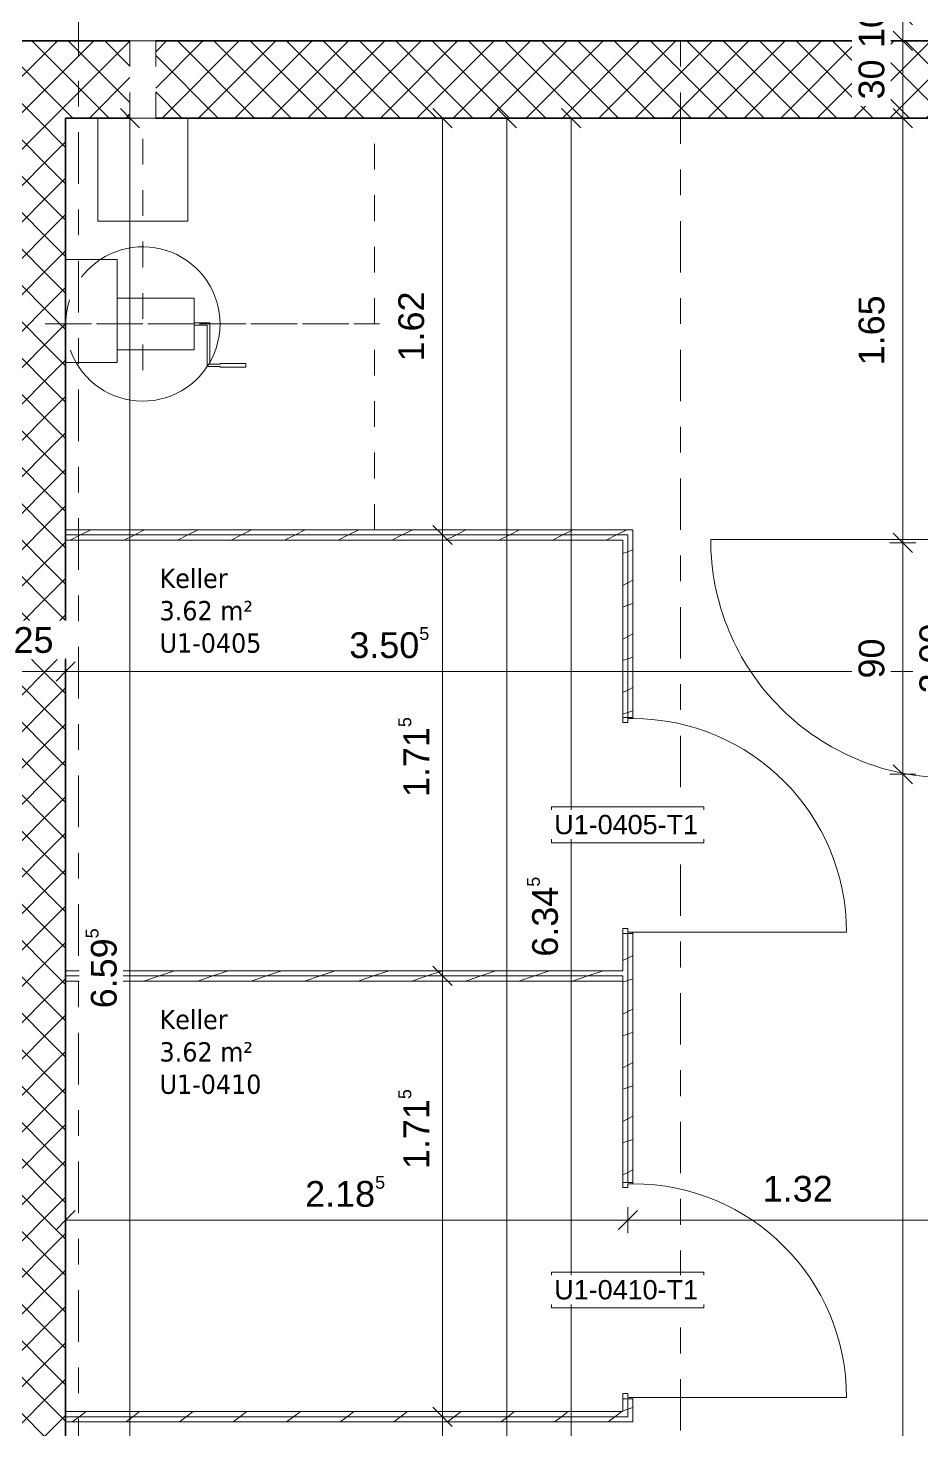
# Model space of a CAD drawing. Header units: metres. Extents: x -86 to 44, y -23 to 39.
# Drawn here: x -19.93 to -16.46, y 24.7 to 30.15 of the extents above; entities that cross this region are included whole.
import ezdxf

# ---------------------------------------------------------------- set-up
doc = ezdxf.new("R2010")
doc.units = ezdxf.units.M
for name, pattern in [('_Rasterlinie_', [0.375, 0.2, -0.05, 0.075, -0.05]), ('_Strichpunkt - Fein_', [0.2, 0.1, -0.05, 0, -0.05]), ('_Verdeckte Linien_', [0.15, 0.1, -0.05]), ('Strich Punkt fein', [0.2, 0.1, -0.05, 0, -0.05])]:
    doc.linetypes.add(name, pattern=pattern)
for name, color, linetype, lineweight in [('A-____-____-DIMS', 7, 'Continuous', 5), ('A-____-____-DIMS-50', 7, 'Continuous', 5), ('A-AREA-____-IDEN', 7, 'Continuous', 5), ('A-DETL-____-HDLN', 7, '_Verdeckte Linien_', 9), ('A-DETL-GENF-HDLN', 7, '_Verdeckte Linien_', 9), ('A-DETL-GENF-OTLN', 7, 'Continuous', 9), ('A-DOOR-____-IDEN', 7, 'Continuous', 5), ('A-DOOR-____-OTLN', 7, 'Continuous', 9), ('A-DOOR-FRAM-MCUT', 7, 'Continuous', 9), ('A-DOOR-OPNG-OTLN', 7, 'Continuous', 9), ('A-WALL-____-MCUT', 7, 'Continuous', 35), ('A-WALL-____-PATT', 7, 'Continuous', 35), ('A-WALL-FNSH-MCUT', 7, 'Continuous', 35), ('M-HVAC-DUCT-OTLN', 7, 'Continuous', 9), ('Q-SPCQ-____-HDLN', 7, '_Verdeckte Linien_', 9), ('Q-SPCQ-____-OTLN', 7, 'Continuous', 9), ('S-GRID-____-OTLN', 7, 'Continuous', 5)]:
    doc.layers.add(name, color=color, linetype=linetype, lineweight=lineweight)
doc.styles.add('Arial_1', font='arial.ttf', dxfattribs={"height": 0.1})
doc.styles.add('Arial_2', font='arial.ttf', dxfattribs={"height": 0.075})
doc.styles.add('Verdana_3', font='verdana.ttf', dxfattribs={"width": 0.9, "height": 0.075})
doc.dimstyles.new('Arial_2_00mm_fein', dxfattribs={"dimscale": 0.3048, "dimtxt": 0.102026, "dimasz": 0.246063, "dimexe": 0.164042, "dimexo": 0.0625, "dimgap": 0.123031, "dimtad": 1, "dimdec": 1, "dimlfac": 100, "dimrnd": 0.5, "dimdsep": 46, "dimtxsty": 'Arial_1', "dimblk1": 'OBLIQUE', "dimblk2": 'OBLIQUE', "dimsah": 1, "dimcen": 0.09, "dimazin": 0, "dimtfac": 1, "dimtdec": 4, "dimtix": 1, "dimtmove": 0, "dimatfit": 3, "dimfxl": 0.164042, "dimfxlon": 1, "dimtvp": 1, "dimtfill": 1, "dimtolj": 1, "dimtzin": 0, "dimarcsym": 2})
doc.dimstyles.new('Arial_2_00mm_fein_2', dxfattribs={"dimscale": 0.3048, "dimtxt": 0.102026, "dimasz": 0.246063, "dimexe": 0.164042, "dimexo": 0.0625, "dimgap": 0.123031, "dimtad": 1, "dimrnd": 0.005, "dimzin": 0, "dimdsep": 46, "dimtxsty": 'Arial_1', "dimblk1": 'OBLIQUE', "dimblk2": 'OBLIQUE', "dimsah": 1, "dimcen": 0.09, "dimazin": 0, "dimtfac": 1, "dimtdec": 4, "dimtix": 1, "dimtmove": 0, "dimatfit": 3, "dimfxl": 0.164042, "dimfxlon": 1, "dimtvp": 1, "dimtfill": 1, "dimtolj": 1, "dimtzin": 0, "dimarcsym": 2})
doc.dimstyles.new('SUB_Rohbau_fein', dxfattribs={"dimscale": 0.3048, "dimtxt": 0.102026, "dimasz": 0.246063, "dimexe": 0.164042, "dimexo": 0.0625, "dimgap": 0.123031, "dimtad": 1, "dimdec": 1, "dimlfac": 100, "dimrnd": 0.5, "dimdsep": 46, "dimtxsty": 'Arial_1', "dimblk1": 'OBLIQUE', "dimblk2": 'OBLIQUE', "dimsah": 1, "dimcen": 0.09, "dimazin": 0, "dimtfac": 1, "dimtdec": 4, "dimtix": 1, "dimtmove": 0, "dimatfit": 3, "dimfxl": 0.164042, "dimfxlon": 1, "dimtvp": 1, "dimtfill": 1, "dimtolj": 1, "dimtzin": 0, "dimarcsym": 2})
doc.dimstyles.new('SUB_Rohbau_fein_1', dxfattribs={"dimscale": 0.3048, "dimtxt": 0.102026, "dimasz": 0.246063, "dimexe": 0.164042, "dimexo": 0.0625, "dimgap": 0.123031, "dimtad": 1, "dimrnd": 0.005, "dimzin": 0, "dimdsep": 46, "dimtxsty": 'Arial_1', "dimblk1": 'OBLIQUE', "dimblk2": 'OBLIQUE', "dimsah": 1, "dimcen": 0.09, "dimazin": 0, "dimtfac": 1, "dimtdec": 4, "dimtix": 1, "dimtmove": 0, "dimatfit": 3, "dimfxl": 0.164042, "dimfxlon": 1, "dimtvp": 1, "dimtfill": 1, "dimtolj": 1, "dimtzin": 0, "dimarcsym": 2})
doc.dimstyles.new('SUB_Rohbau_fein_2', dxfattribs={"dimscale": 0.3048, "dimtxt": 0.102026, "dimasz": 0.246063, "dimexe": 0.164042, "dimexo": 0.0625, "dimgap": 0.123031, "dimtad": 1, "dimrnd": 0.005, "dimzin": 0, "dimdsep": 46, "dimtxsty": 'Arial_1', "dimblk1": 'OBLIQUE', "dimblk2": 'OBLIQUE', "dimsah": 1, "dimcen": 0.09, "dimazin": 0, "dimtfac": 1, "dimtdec": 4, "dimtix": 1, "dimtmove": 2, "dimatfit": 3, "dimfxl": 0.164042, "dimfxlon": 1, "dimtvp": 1, "dimtfill": 1, "dimtolj": 1, "dimtzin": 0, "dimarcsym": 2})
doc.dimstyles.new('SUB_Rohbau_fein_9', dxfattribs={"dimscale": 0.3048, "dimtxt": 0.102026, "dimasz": 0.246063, "dimexe": 0.164042, "dimexo": 0.0625, "dimgap": 0.123031, "dimtad": 1, "dimrnd": 0.005, "dimzin": 0, "dimdsep": 46, "dimtxsty": 'Arial_1', "dimblk1": 'OBLIQUE', "dimblk2": 'OBLIQUE', "dimsah": 1, "dimcen": 0.09, "dimazin": 0, "dimtfac": 1, "dimtdec": 4, "dimtix": 1, "dimtmove": 0, "dimatfit": 3, "dimfxl": 0.164042, "dimfxlon": 1, "dimtvp": 1, "dimtfill": 1, "dimtolj": 1, "dimtzin": 0, "dimarcsym": 2})
pattern_1 = [(45, (0, 0), (-0.07071068, 0.07071068), []), (135, (0, 0), (-0.07071068, -0.07071068), [])]
pattern_2 = [(216.87, (0.0833, 0.20825), (0.624749256, 0.416501116), [0.10412, -0.93712]), (206.565, (0.20825, 0.14578), (-0.20825414, -0.2082493), [0.23283, -0.23283]), (198.435, (0.20825, 0.04165), (-0.41650024, -0.20824584), [0.13171, -0.52684])]

# ---------------------------------------------------------------- blocks, each defined once
blk = doc.blocks.new('TU DF 1 - Rahmenstock - stumpf einschlagend - 800x1900 Kellerabteil-V77--01_UG_OK_FFB_AF')
at = {"layer": 'A-DOOR-FRAM-MCUT', "color": 253, "true_color": 0x999999}
for p, q in [((-0.415, 0.02), (-0.42, 0.02)), ((-0.42, 0.02), (-0.42, -0.02)), ((-0.415, 0), (-0.415, 0.02)), ((-0.4, 0), (-0.415, 0)), ((-0.4, -0.02), (-0.4, 0)), ((0.415, 0), (0.4, 0)), ((0.4, 0), (0.4, -0.02)), ((0.42, 0.02), (0.415, 0.02)), ((0.415, 0.02), (0.415, 0)), ((0.42, -0.02), (0.42, 0.02)), ((-0.42, -0.02), (-0.4, -0.02)), ((0.4, -0.02), (0.42, -0.02))]:
    blk.add_line(p, q, dxfattribs=at)
at = {"layer": 'A-DOOR-OPNG-OTLN', "color": 253, "true_color": 0x999999}
blk.add_line((0.415, 0.02), (0.415, 0.85), dxfattribs=at)
blk.add_arc((0.415, 0.02), 0.83, 90, 180, dxfattribs=at)
blk = doc.blocks.new('StA_TU_HBR_1HDF - n_B_90x200-42359774--01_UG_OK_FFB_AF')
at = {"layer": 'A-DOOR-____-OTLN', "linetype": 'Strich Punkt fein'}
for p, q in [((0.45, 0.15), (-0.45, 0.15)), ((-0.45, -0.15), (0.45, -0.15))]:
    blk.add_line(p, q, dxfattribs=at)
at = {"layer": 'A-DOOR-____-OTLN'}
for p, q in [((-0.463, -0.222), (-0.463, -0.172)), ((-0.463, -0.172), (0.463, -0.172)), ((0.463, -0.172), (0.463, -0.222)), ((0.463, -0.222), (-0.463, -0.222))]:
    blk.add_line(p, q, dxfattribs=at)
at = {"layer": 'A-DOOR-FRAM-MCUT'}
for p, q in [((-0.545, -0.15), (-0.45, -0.15)), ((-0.545, -0.222), (-0.545, -0.15)), ((-0.45, -0.15), (-0.45, -0.165)), ((0.45, -0.15), (0.545, -0.15)), ((0.45, -0.165), (0.45, -0.15)), ((0.545, -0.15), (0.545, -0.222)), ((-0.47, -0.165), (-0.47, -0.222)), ((-0.45, -0.165), (-0.47, -0.165)), ((0.47, -0.165), (0.45, -0.165)), ((0.47, -0.222), (0.47, -0.165)), ((-0.47, -0.222), (-0.545, -0.222)), ((0.545, -0.222), (0.47, -0.222))]:
    blk.add_line(p, q, dxfattribs=at)
at = {"layer": 'A-DOOR-OPNG-OTLN'}
blk.add_line((-0.463, -1.148), (-0.463, -0.222), dxfattribs=at)
blk.add_arc((-0.463, -0.222), 0.926, 270, 0, dxfattribs=at)
blk = doc.blocks.new('SO_Belüftung_Schutzraum - Typ 1-42391389--01_UG_OK_FFB_AF')
at = {"layer": 'A-DETL-GENF-HDLN'}
for p, q in [((-0.8, 0.08), (-0.8, -1.36)), ((-0.95, 0), (-1.6, 0)), ((-1.6, 0), (-1.6, -1.2)), ((0, 0), (-0.55, 0)), ((0, -1.2), (0, 0)), ((-0.98, -0.3), (0, -0.3)), ((-1.6, -1.2), (0, -1.2))]:
    blk.add_line(p, q, dxfattribs=at)
blk.add_arc((-0.8, -0.3), 0.3, 33.5573, 120, dxfattribs=at)
at = {"layer": 'A-DETL-GENF-OTLN'}
for p, q in [((-0.55, 0), (-0.95, 0)), ((-0.95, 0), (-0.95, -0.2)), ((-0.55, -0.2), (-0.55, 0)), ((-0.4, -0.125), (-0.4, -0.475)), ((0, -0.125), (-0.4, -0.125)), ((-0.95, -0.2), (-0.55, -0.2)), ((-0.9, -0.2), (-0.9, -0.5)), ((-0.7, -0.5), (-0.7, -0.2)), ((-0.4, -0.475), (0, -0.475)), ((-0.9, -0.5), (-0.7, -0.5)), ((-0.805, -0.5), (-0.805, -0.55)), ((-0.795, -0.5), (-0.795, -0.56)), ((-0.9658, -0.55), (-0.9658, -0.6)), ((-0.805, -0.55), (-0.9658, -0.55)), ((-0.9558, -0.56), (-0.9558, -0.6)), ((-0.795, -0.56), (-0.9558, -0.56)), ((-0.9683, -0.6), (-0.9683, -0.7)), ((-0.9658, -0.6), (-0.9683, -0.6)), ((-0.9558, -0.6), (-0.9533, -0.6)), ((-0.9533, -0.6), (-0.9533, -0.7)), ((-0.9533, -0.7), (-0.9683, -0.7))]:
    blk.add_line(p, q, dxfattribs=at)
blk.add_arc((-0.8, -0.3), 0.3, 120, 33.5573, dxfattribs=at)
at = {"layer": 'Q-SPCQ-____-HDLN'}
blk.add_line((-0.8, 0), (-0.8, -1.2), dxfattribs=at)
blk = doc.blocks.new('DIMBLOCK140--01_UG_OK_FFB_AF')
at = {"layer": 'A-____-____-DIMS-50'}
for p, q in [((-20.038, 27.6516), (-20.038, 27.7016)), ((-20.038, 27.6516), (-20.0005, 27.6891)), ((-19.788, 27.6516), (-19.788, 27.7016)), ((-19.788, 27.6516), (-19.7505, 27.6891)), ((-20.038, 27.6516), (-20.0755, 27.6141)), ((-20.038, 27.6516), (-19.788, 27.6516)), ((-20.038, 27.6516), (-20.038, 27.6016)), ((-19.788, 27.6516), (-19.8255, 27.6141)), ((-19.788, 27.6516), (-19.788, 27.6016))]:
    blk.add_line(p, q, dxfattribs=at)
at = {"layer": 'A-____-____-DIMS-50', "color": 0, "insert": (-19.9906, 27.8236), "char_height": 0.1, "width": 0.186088, "attachment_point": 1, "line_spacing_factor": 0.941778, "style": 'Arial_1', "bg_fill": 3, "box_fill_scale": 1.25, "bg_fill_color": 256, "bg_fill_true_color": 13158600, "bg_fill_transparency": 0}
blk.add_mtext('25', dxfattribs=at)
blk = doc.blocks.new('_Oblique')
at = {"color": 0, "linetype": 'ByBlock', "lineweight": -2}
blk.add_line((-0.5, -0.5), (0.5, 0.5), dxfattribs=at)
blk = doc.blocks.new('DIMBLOCK141--01_UG_OK_FFB_AF')
at = {"layer": 'A-____-____-DIMS-50'}
for p, q in [((-19.788, 27.6516), (-19.788, 27.7016)), ((-19.788, 27.6516), (-19.7505, 27.6891)), ((-16.283, 27.6516), (-16.283, 27.7016)), ((-16.283, 27.6516), (-16.2455, 27.6891)), ((-19.788, 27.6516), (-19.8255, 27.6141)), ((-19.788, 27.6516), (-16.283, 27.6516)), ((-19.788, 27.6516), (-19.788, 27.6016)), ((-16.283, 27.6516), (-16.3205, 27.6141)), ((-16.283, 27.6516), (-16.283, 27.6016))]:
    blk.add_line(p, q, dxfattribs=at)
at = {"layer": 'A-____-____-DIMS-50', "color": 0, "insert": (-18.6854, 27.8236), "char_height": 0.1, "width": 0.388091, "attachment_point": 1, "line_spacing_factor": 0.941778, "style": 'Arial_1', "bg_fill": 3, "box_fill_scale": 1.25, "bg_fill_color": 256, "bg_fill_true_color": 13158600, "bg_fill_transparency": 0}
blk.add_mtext('3.50\\A2\\H0.5x;\\S5^  ;\\H2x;', dxfattribs=at)
blk = doc.blocks.new('DIMBLOCK183--01_UG_OK_FFB_AF')
at = {"layer": 'A-____-____-DIMS-50'}
for p, q in [((-19.538, 29.8016), (-19.588, 29.8016)), ((-19.538, 29.8016), (-19.5755, 29.8391)), ((-19.538, 29.8016), (-19.538, 23.2066)), ((-19.538, 29.8016), (-19.5005, 29.7641)), ((-19.538, 29.8016), (-19.488, 29.8016)), ((-19.538, 23.2066), (-19.5755, 23.2441)), ((-19.538, 23.2066), (-19.588, 23.2066)), ((-19.538, 23.2066), (-19.5005, 23.1691)), ((-19.538, 23.2066), (-19.488, 23.2066))]:
    blk.add_line(p, q, dxfattribs=at)
at = {"layer": 'A-____-____-DIMS-50', "color": 0, "insert": (-19.71, 26.3424), "char_height": 0.1, "width": 0.388091, "attachment_point": 1, "rotation": 90, "line_spacing_factor": 0.941778, "style": 'Arial_1', "bg_fill": 3, "box_fill_scale": 1.25, "bg_fill_color": 256, "bg_fill_true_color": 13158600, "bg_fill_transparency": 0}
blk.add_mtext('6.59\\A2\\H0.5x;\\S5^  ;\\H2x;', dxfattribs=at)
blk = doc.blocks.new('DIMBLOCK187--01_UG_OK_FFB_AF')
at = {"layer": 'A-____-____-DIMS-50'}
for p, q in [((-16.5343, 27.2516), (-16.5843, 27.2516)), ((-16.5343, 27.2516), (-16.5718, 27.2891)), ((-16.5343, 19.7716), (-16.5343, 27.2516)), ((-16.5343, 27.2516), (-16.4968, 27.2141)), ((-16.5343, 27.2516), (-16.4843, 27.2516)), ((-16.5343, 19.7716), (-16.5718, 19.8091)), ((-16.5343, 19.7716), (-16.5843, 19.7716)), ((-16.5343, 19.7716), (-16.4968, 19.7341)), ((-16.5343, 19.7716), (-16.4843, 19.7716))]:
    blk.add_line(p, q, dxfattribs=at)
at = {"layer": 'A-____-____-DIMS-50', "color": 0, "insert": (-16.7063, 23.3759), "char_height": 0.1, "width": 0.325653, "attachment_point": 1, "rotation": 90, "line_spacing_factor": 0.941778, "style": 'Arial_1', "bg_fill": 3, "box_fill_scale": 1.25, "bg_fill_color": 256, "bg_fill_true_color": 13158600, "bg_fill_transparency": 0}
blk.add_mtext('7.48', dxfattribs=at)
blk = doc.blocks.new('DIMBLOCK188--01_UG_OK_FFB_AF')
at = {"layer": 'A-____-____-DIMS-50'}
for p, q in [((-16.5343, 28.1516), (-16.5718, 28.1891)), ((-16.5343, 28.1516), (-16.5843, 28.1516)), ((-16.5343, 27.2516), (-16.5343, 28.1516)), ((-16.5343, 28.1516), (-16.4968, 28.1141)), ((-16.5343, 28.1516), (-16.4843, 28.1516)), ((-16.5343, 27.2516), (-16.5843, 27.2516)), ((-16.5343, 27.2516), (-16.5718, 27.2891)), ((-16.5343, 27.2516), (-16.4968, 27.2141)), ((-16.5343, 27.2516), (-16.4843, 27.2516))]:
    blk.add_line(p, q, dxfattribs=at)
at = {"layer": 'A-____-____-DIMS-50', "color": 0, "char_height": 0.1, "attachment_point": 1, "rotation": 90, "line_spacing_factor": 0.941778, "style": 'Arial_1', "bg_fill": 3, "box_fill_scale": 1.25, "bg_fill_color": 256, "bg_fill_true_color": 13158600, "bg_fill_transparency": 0}
for s, insert, width in [('2.00', (-16.4697, 27.5659), 0.325653), ('90', (-16.7063, 27.624), 0.186088)]:
    blk.add_mtext(s, dxfattribs=dict(at, insert=insert, width=width))
blk = doc.blocks.new('DIMBLOCK189--01_UG_OK_FFB_AF')
at = {"layer": 'A-____-____-DIMS-50'}
for p, q in [((-16.5343, 29.8016), (-16.5843, 29.8016)), ((-16.5343, 29.8016), (-16.5718, 29.8391)), ((-16.5343, 28.1516), (-16.5343, 29.8016)), ((-16.5343, 29.8016), (-16.4968, 29.7641)), ((-16.5343, 29.8016), (-16.4843, 29.8016)), ((-16.5343, 28.1516), (-16.5718, 28.1891)), ((-16.5343, 28.1516), (-16.5843, 28.1516)), ((-16.5343, 28.1516), (-16.4968, 28.1141)), ((-16.5343, 28.1516), (-16.4843, 28.1516))]:
    blk.add_line(p, q, dxfattribs=at)
at = {"layer": 'A-____-____-DIMS-50', "color": 0, "insert": (-16.7063, 28.8409), "char_height": 0.1, "width": 0.325653, "attachment_point": 1, "rotation": 90, "line_spacing_factor": 0.941778, "style": 'Arial_1', "bg_fill": 3, "box_fill_scale": 1.25, "bg_fill_color": 256, "bg_fill_true_color": 13158600, "bg_fill_transparency": 0}
blk.add_mtext('1.65', dxfattribs=at)
blk = doc.blocks.new('DIMBLOCK190--01_UG_OK_FFB_AF')
at = {"layer": 'A-____-____-DIMS-50'}
for p, q in [((-16.5343, 30.1016), (-16.5718, 30.1391)), ((-16.5343, 30.1016), (-16.5843, 30.1016)), ((-16.5343, 29.8016), (-16.5343, 30.1016)), ((-16.5343, 30.1016), (-16.4968, 30.0641)), ((-16.5343, 30.1016), (-16.4843, 30.1016)), ((-16.5343, 29.8016), (-16.5843, 29.8016)), ((-16.5343, 29.8016), (-16.5718, 29.8391)), ((-16.5343, 29.8016), (-16.4968, 29.7641)), ((-16.5343, 29.8016), (-16.4843, 29.8016))]:
    blk.add_line(p, q, dxfattribs=at)
at = {"layer": 'A-____-____-DIMS-50', "color": 0, "insert": (-16.7063, 29.874), "char_height": 0.1, "width": 0.186088, "attachment_point": 1, "rotation": 90, "line_spacing_factor": 0.941778, "style": 'Arial_1', "bg_fill": 3, "box_fill_scale": 1.25, "bg_fill_color": 256, "bg_fill_true_color": 13158600, "bg_fill_transparency": 0}
blk.add_mtext('30', dxfattribs=at)
blk = doc.blocks.new('DIMBLOCK191--01_UG_OK_FFB_AF')
at = {"layer": 'A-____-____-DIMS-50'}
for p, q in [((-16.5343, 30.2016), (-16.5718, 30.2391)), ((-16.5343, 30.2016), (-16.5843, 30.2016)), ((-16.5343, 30.1016), (-16.5343, 30.2016)), ((-16.5343, 30.2016), (-16.4968, 30.1641)), ((-16.5343, 30.2016), (-16.4843, 30.2016)), ((-16.5343, 30.1016), (-16.5718, 30.1391)), ((-16.5343, 30.1016), (-16.5843, 30.1016)), ((-16.5343, 30.1016), (-16.4968, 30.0641)), ((-16.5343, 30.1016), (-16.4843, 30.1016))]:
    blk.add_line(p, q, dxfattribs=at)
at = {"layer": 'A-____-____-DIMS-50', "color": 0, "insert": (-16.7063, 30.074), "char_height": 0.1, "width": 0.186088, "attachment_point": 1, "rotation": 90, "line_spacing_factor": 0.941778, "style": 'Arial_1', "bg_fill": 3, "box_fill_scale": 1.25, "bg_fill_color": 256, "bg_fill_true_color": 13158600, "bg_fill_transparency": 0}
blk.add_mtext('10', dxfattribs=at)
blk = doc.blocks.new('DIMBLOCK209--01_UG_OK_FFB_AF')
at = {"layer": 'A-____-____-DIMS-50'}
for p, q in [((-17.823, 29.8016), (-17.873, 29.8016)), ((-17.823, 29.8016), (-17.8605, 29.8391)), ((-17.823, 23.4566), (-17.823, 29.8016)), ((-17.823, 29.8016), (-17.7855, 29.7641)), ((-17.823, 29.8016), (-17.773, 29.8016)), ((-17.823, 23.4566), (-17.8605, 23.4941)), ((-17.823, 23.4566), (-17.873, 23.4566)), ((-17.823, 23.4566), (-17.7855, 23.4191)), ((-17.823, 23.4566), (-17.773, 23.4566))]:
    blk.add_line(p, q, dxfattribs=at)
at = {"layer": 'A-____-____-DIMS-50', "color": 0, "insert": (-17.995, 26.543), "char_height": 0.1, "width": 0.388091, "attachment_point": 1, "rotation": 90, "line_spacing_factor": 0.941778, "style": 'Arial_1', "bg_fill": 3, "box_fill_scale": 1.25, "bg_fill_color": 256, "bg_fill_true_color": 13158600, "bg_fill_transparency": 0}
blk.add_mtext('6.34\\A2\\H0.5x;\\S5^  ;\\H2x;', dxfattribs=at)
blk = doc.blocks.new('DIMBLOCK210--01_UG_OK_FFB_AF')
at = {"layer": 'A-____-____-DIMS-50'}
for p, q in [((-18.073, 29.8016), (-18.123, 29.8016)), ((-18.073, 29.8016), (-18.1105, 29.8391)), ((-18.073, 18.2716), (-18.073, 29.8016)), ((-18.073, 29.8016), (-18.0355, 29.7641)), ((-18.073, 29.8016), (-18.023, 29.8016)), ((-18.073, 18.2716), (-18.1105, 18.3091)), ((-18.073, 18.2716), (-18.123, 18.2716)), ((-18.073, 18.2716), (-18.0355, 18.2341)), ((-18.073, 18.2716), (-18.023, 18.2716))]:
    blk.add_line(p, q, dxfattribs=at)
at = {"layer": 'A-____-____-DIMS-50', "color": 0, "insert": (-18.245, 23.8621), "char_height": 0.1, "width": 0.418697, "attachment_point": 1, "rotation": 90, "line_spacing_factor": 0.941778, "style": 'Arial_1', "bg_fill": 3, "box_fill_scale": 1.25, "bg_fill_color": 256, "bg_fill_true_color": 13158600, "bg_fill_transparency": 0}
blk.add_mtext('11.53', dxfattribs=at)
blk = doc.blocks.new('DIMBLOCK1680--01_UG_OK_FFB_AF')
at = {"layer": 'A-____-____-DIMS-50'}
for p, q in [((-19.788, 25.5192), (-19.788, 25.5692)), ((-19.788, 25.5192), (-19.7505, 25.5567)), ((-17.603, 25.5192), (-17.603, 25.5692)), ((-17.603, 25.5192), (-17.5655, 25.5567)), ((-19.788, 25.5192), (-19.8255, 25.4817)), ((-19.788, 25.5192), (-17.603, 25.5192)), ((-19.788, 25.5192), (-19.788, 25.4692)), ((-17.603, 25.5192), (-17.6405, 25.4817)), ((-17.603, 25.5192), (-17.603, 25.4692))]:
    blk.add_line(p, q, dxfattribs=at)
at = {"layer": 'A-____-____-DIMS-50', "color": 0, "insert": (-18.8572, 25.6913), "char_height": 0.1, "width": 0.388091, "attachment_point": 1, "line_spacing_factor": 0.941778, "style": 'Arial_1', "bg_fill": 3, "box_fill_scale": 1.25, "bg_fill_color": 256, "bg_fill_true_color": 13158600, "bg_fill_transparency": 0}
blk.add_mtext('2.18\\A2\\H0.5x;\\S5^  ;\\H2x;', dxfattribs=at)
blk = doc.blocks.new('DIMBLOCK1681--01_UG_OK_FFB_AF')
at = {"layer": 'A-____-____-DIMS-50'}
for p, q in [((-17.603, 25.5192), (-17.603, 25.5692)), ((-17.603, 25.5192), (-17.5655, 25.5567)), ((-16.283, 25.5192), (-16.283, 25.5692)), ((-16.283, 25.5192), (-16.2455, 25.5567)), ((-17.603, 25.5192), (-17.6405, 25.4817)), ((-17.603, 25.5192), (-16.283, 25.5192)), ((-17.603, 25.5192), (-17.603, 25.4692)), ((-16.283, 25.5192), (-16.3205, 25.4817)), ((-16.283, 25.5192), (-16.283, 25.4692))]:
    blk.add_line(p, q, dxfattribs=at)
at = {"layer": 'A-____-____-DIMS-50', "color": 0, "insert": (-17.0787, 25.6913), "char_height": 0.1, "width": 0.325653, "attachment_point": 1, "line_spacing_factor": 0.941778, "style": 'Arial_1', "bg_fill": 3, "box_fill_scale": 1.25, "bg_fill_color": 256, "bg_fill_true_color": 13158600, "bg_fill_transparency": 0}
blk.add_mtext('1.32', dxfattribs=at)
blk = doc.blocks.new('DIMBLOCK1690--01_UG_OK_FFB_AF')
at = {"layer": 'A-____-____-DIMS-50'}
for p, q in [((-18.323, 24.7555), (-18.3605, 24.793)), ((-18.323, 24.7555), (-18.373, 24.7555)), ((-18.323, 23.2266), (-18.323, 24.7555)), ((-18.323, 24.7555), (-18.2855, 24.718)), ((-18.323, 24.7555), (-18.273, 24.7555)), ((-18.323, 23.2266), (-18.3605, 23.2641)), ((-18.323, 23.2266), (-18.373, 23.2266)), ((-18.323, 23.2266), (-18.2855, 23.1891)), ((-18.323, 23.2266), (-18.273, 23.2266))]:
    blk.add_line(p, q, dxfattribs=at)
at = {"layer": 'A-____-____-DIMS-50', "color": 0, "insert": (-18.495, 23.4562), "char_height": 0.1, "width": 0.325653, "attachment_point": 1, "rotation": 90, "line_spacing_factor": 0.941778, "style": 'Arial_1', "bg_fill": 3, "box_fill_scale": 1.25, "bg_fill_color": 256, "bg_fill_true_color": 13158600, "bg_fill_transparency": 0}
blk.add_mtext('1.53', dxfattribs=at)
blk = doc.blocks.new('DIMBLOCK1691--01_UG_OK_FFB_AF')
at = {"layer": 'A-____-____-DIMS-50'}
for p, q in [((-18.323, 26.4685), (-18.3605, 26.506)), ((-18.323, 26.4685), (-18.373, 26.4685)), ((-18.323, 24.7555), (-18.323, 26.4685)), ((-18.323, 26.4685), (-18.2855, 26.431)), ((-18.323, 26.4685), (-18.273, 26.4685)), ((-18.323, 24.7555), (-18.3605, 24.793)), ((-18.323, 24.7555), (-18.373, 24.7555)), ((-18.323, 24.7555), (-18.2855, 24.718)), ((-18.323, 24.7555), (-18.273, 24.7555))]:
    blk.add_line(p, q, dxfattribs=at)
at = {"layer": 'A-____-____-DIMS-50', "color": 0, "insert": (-18.495, 25.7177), "char_height": 0.1, "width": 0.388091, "attachment_point": 1, "rotation": 90, "line_spacing_factor": 0.941778, "style": 'Arial_1', "bg_fill": 3, "box_fill_scale": 1.25, "bg_fill_color": 256, "bg_fill_true_color": 13158600, "bg_fill_transparency": 0}
blk.add_mtext('1.71\\A2\\H0.5x;\\S5^  ;\\H2x;', dxfattribs=at)
blk = doc.blocks.new('DIMBLOCK1692--01_UG_OK_FFB_AF')
at = {"layer": 'A-____-____-DIMS-50'}
for p, q in [((-18.323, 28.1816), (-18.3605, 28.2191)), ((-18.323, 28.1816), (-18.373, 28.1816)), ((-18.323, 26.4685), (-18.323, 28.1816)), ((-18.323, 28.1816), (-18.2855, 28.1441)), ((-18.323, 28.1816), (-18.273, 28.1816)), ((-18.323, 26.4685), (-18.3605, 26.506)), ((-18.323, 26.4685), (-18.373, 26.4685)), ((-18.323, 26.4685), (-18.2855, 26.431)), ((-18.323, 26.4685), (-18.273, 26.4685))]:
    blk.add_line(p, q, dxfattribs=at)
at = {"layer": 'A-____-____-DIMS-50', "color": 0, "insert": (-18.495, 27.1633), "char_height": 0.1, "width": 0.388091, "attachment_point": 1, "rotation": 90, "line_spacing_factor": 0.941778, "style": 'Arial_1', "bg_fill": 3, "box_fill_scale": 1.25, "bg_fill_color": 256, "bg_fill_true_color": 13158600, "bg_fill_transparency": 0}
blk.add_mtext('1.71\\A2\\H0.5x;\\S5^  ;\\H2x;', dxfattribs=at)
blk = doc.blocks.new('DIMBLOCK1693--01_UG_OK_FFB_AF')
at = {"layer": 'A-____-____-DIMS-50'}
for p, q in [((-18.323, 29.8016), (-18.373, 29.8016)), ((-18.323, 29.8016), (-18.3605, 29.8391)), ((-18.323, 28.1816), (-18.323, 29.8016)), ((-18.323, 29.8016), (-18.2855, 29.7641)), ((-18.323, 29.8016), (-18.273, 29.8016)), ((-18.323, 28.1816), (-18.3605, 28.2191)), ((-18.323, 28.1816), (-18.373, 28.1816)), ((-18.323, 28.1816), (-18.2855, 28.1441)), ((-18.323, 28.1816), (-18.273, 28.1816))]:
    blk.add_line(p, q, dxfattribs=at)
at = {"layer": 'A-____-____-DIMS-50', "color": 0, "insert": (-18.495, 28.8559), "char_height": 0.1, "width": 0.325653, "attachment_point": 1, "rotation": 90, "line_spacing_factor": 0.941778, "style": 'Arial_1', "bg_fill": 3, "box_fill_scale": 1.25, "bg_fill_color": 256, "bg_fill_true_color": 13158600, "bg_fill_transparency": 0}
blk.add_mtext('1.62', dxfattribs=at)

msp = doc.modelspace()

# ---------------------------------------------------------------- hatches: boundary and pattern name
at = {"layer": 'A-WALL-____-PATT', "lineweight": 9}
h = msp.add_hatch(dxfattribs=at)
h.set_pattern_fill('FP_1', color=256, style=0, pattern_type=2)
h.set_pattern_definition(pattern_1)
h.paths.add_polyline_path([(-69.9425, 29.8016), (-64.3928, 29.8016), (-64.3928, 30.1016), (-70.0159, 30.1016), (-70.0159, 29.8016)])
h.paths.add_polyline_path([(-25.493, 29.8016), (-19.538, 29.8016), (-19.538, 30.1016), (-62.1928, 30.1016), (-62.1928, 29.8016), (-25.5393, 29.8016)])
h.paths.add_polyline_path([(-15.983, 29.8016), (-15.983, 30.0517), (-16.083, 30.0517), (-16.083, 29.8016), (-15.988, 29.8016)])
h.paths.add_polyline_path([(-16.283, 29.8016), (-16.183, 29.8016), (-16.183, 30.1016), (-19.438, 30.1016), (-19.438, 29.8016), (-16.4352, 29.8016)])
h = msp.add_hatch(dxfattribs=at)
h.set_pattern_fill('FP_1', color=256, style=0, pattern_type=2)
h.set_pattern_definition(pattern_1)
h.paths.add_polyline_path([(-19.788, 23.2066), (-19.788, 23.6566), (-20.038, 23.6566), (-20.038, 23.2066)])
h.paths.add_polyline_path([(-20.038, 24.5566), (-19.788, 24.5566), (-19.788, 29.8016), (-20.038, 29.8016), (-20.038, 24.6807)])
at = {"layer": 'A-WALL-____-PATT', "lineweight": 9, "true_color": 0xc3b7ad}
h = msp.add_hatch(dxfattribs=at)
h.set_pattern_fill('FP_4', color=9, style=0, pattern_type=2)
h.set_pattern_definition(pattern_2)
h.paths.add_polyline_path([(-19.788, 28.1816), (-17.583, 28.1816), (-17.583, 28.2016), (-19.788, 28.2016)])
h = msp.add_hatch(dxfattribs=at)
h.set_pattern_fill('FP_4', color=9, style=0, pattern_type=2)
h.set_pattern_definition(pattern_2)
h.paths.add_polyline_path([(-19.7818, 28.1616), (-17.603, 28.1616), (-17.603, 28.1816), (-19.788, 28.1816), (-19.788, 28.1616)])
h = msp.add_hatch(dxfattribs=at)
h.set_pattern_fill('FP_4', color=9, style=0, pattern_type=2)
h.set_pattern_definition(pattern_2)
h.paths.add_polyline_path([(-17.583, 24.7355), (-17.583, 24.8255), (-17.603, 24.8255), (-17.603, 24.7355)])
h.paths.add_polyline_path([(-17.603, 25.6655), (-17.583, 25.6655), (-17.583, 26.633), (-17.603, 26.633), (-17.603, 26.2366)])
h.paths.add_polyline_path([(-17.583, 27.473), (-17.583, 28.1816), (-17.603, 28.1816), (-17.603, 27.473)])
h = msp.add_hatch(dxfattribs=at)
h.set_pattern_fill('FP_4', color=9, style=0, pattern_type=2)
h.set_pattern_definition(pattern_2)
h.paths.add_polyline_path([(-17.623, 24.7555), (-17.603, 24.7555), (-17.603, 24.8255), (-17.623, 24.8255), (-17.623, 24.7755)])
h.paths.add_polyline_path([(-17.603, 25.6655), (-17.603, 26.633), (-17.623, 26.633), (-17.623, 25.6655)])
h.paths.add_polyline_path([(-17.603, 27.473), (-17.603, 28.1616), (-17.623, 28.1616), (-17.623, 27.473)])
h = msp.add_hatch(dxfattribs=at)
h.set_pattern_fill('FP_4', color=9, style=0, pattern_type=2)
h.set_pattern_definition(pattern_2)
h.paths.add_polyline_path([(-18.3609, 26.4685), (-17.623, 26.4685), (-17.623, 26.4885), (-19.788, 26.4885), (-19.788, 26.4685), (-18.9641, 26.4685)])
h = msp.add_hatch(dxfattribs=at)
h.set_pattern_fill('FP_4', color=9, style=0, pattern_type=2)
h.set_pattern_definition(pattern_2)
h.paths.add_polyline_path([(-18.3733, 26.4485), (-17.623, 26.4485), (-17.623, 26.4685), (-19.788, 26.4685), (-19.788, 26.4485), (-18.9641, 26.4485)])
h = msp.add_hatch(dxfattribs=at)
h.set_pattern_fill('FP_4', color=9, style=0, pattern_type=2)
h.set_pattern_definition(pattern_2)
h.paths.add_polyline_path([(-19.788, 24.7555), (-17.623, 24.7555), (-17.623, 24.7755), (-19.788, 24.7755)])
h = msp.add_hatch(dxfattribs=at)
h.set_pattern_fill('FP_4', color=9, style=0, pattern_type=2)
h.set_pattern_definition(pattern_2)
h.paths.add_polyline_path([(-18.9641, 24.7355), (-17.603, 24.7355), (-17.603, 24.7555), (-19.788, 24.7555), (-19.788, 24.7355), (-19.4413, 24.7355)])

# ---------------------------------------------------------------- linework, layer by layer
at = {"layer": 'A-DETL-____-HDLN'}
for p, q in [((-19.538, 30.1016), (-19.538, 29.8016)), ((-19.438, 29.8016), (-19.438, 30.1016))]:
    msp.add_line(p, q, dxfattribs=at)
at = {"layer": 'A-WALL-____-MCUT'}
for p, q in [((-70.0159, 30.1016), (-19.538, 30.1016)), ((-16.283, 30.1016), (-19.438, 30.1016)), ((-19.788, 24.5566), (-19.788, 29.8016)), ((-19.538, 29.8016), (-19.788, 29.8016)), ((-16.283, 29.8016), (-19.438, 29.8016))]:
    msp.add_line(p, q, dxfattribs=at)
at = {"layer": 'A-WALL-____-MCUT', "color": 253, "lineweight": 9, "true_color": 0x999999}
for p, q in [((-19.788, 28.1816), (-17.603, 28.1816)), ((-17.603, 27.473), (-17.603, 28.1816)), ((-17.603, 25.6655), (-17.603, 26.633)), ((-19.788, 26.4685), (-17.623, 26.4685)), ((-17.623, 26.4485), (-17.623, 26.4685)), ((-17.603, 24.7555), (-17.603, 24.8255)), ((-19.788, 24.7555), (-17.603, 24.7555))]:
    msp.add_line(p, q, dxfattribs=at)
at = {"layer": 'A-WALL-FNSH-MCUT', "color": 253, "lineweight": 9, "true_color": 0x999999}
for p, q in [((-17.583, 28.2016), (-19.788, 28.2016)), ((-17.583, 27.473), (-17.583, 28.2016)), ((-19.788, 28.1616), (-17.623, 28.1616)), ((-17.623, 28.1616), (-17.623, 27.473)), ((-17.623, 27.473), (-17.583, 27.473)), ((-17.623, 26.633), (-17.623, 26.4885)), ((-17.583, 26.633), (-17.623, 26.633)), ((-17.583, 25.6655), (-17.583, 26.633)), ((-17.623, 26.4885), (-19.788, 26.4885)), ((-19.788, 26.4485), (-17.623, 26.4485)), ((-17.623, 26.4485), (-17.623, 25.6655)), ((-17.623, 25.6655), (-17.583, 25.6655)), ((-17.623, 24.8255), (-17.623, 24.7755)), ((-17.583, 24.8255), (-17.623, 24.8255)), ((-17.583, 24.7355), (-17.583, 24.8255)), ((-17.623, 24.7755), (-19.788, 24.7755)), ((-19.788, 24.7355), (-17.583, 24.7355))]:
    msp.add_line(p, q, dxfattribs=at)
at = {"layer": 'M-HVAC-DUCT-OTLN', "linetype": '_Strichpunkt - Fein_'}
for p, q in [((-19.438, 30.1016), (-19.538, 30.1016)), ((-19.538, 29.8016), (-19.438, 29.8016))]:
    msp.add_line(p, q, dxfattribs=at)
at = {"layer": 'S-GRID-____-OTLN', "color": 8, "linetype": '_Rasterlinie_', "true_color": 0x808080}
for p, q in [((-17.398, 35.9016), (-17.398, 15.5711)), ((-19.738, -3.9534), (-19.738, 34.9016))]:
    msp.add_line(p, q, dxfattribs=at)

# ---------------------------------------------------------------- block references
at = {"layer": 'A-DOOR-____-OTLN', "rotation": 270}
msp.add_blockref('StA_TU_HBR_1HDF - n_B_90x200-42359774--01_UG_OK_FFB_AF', (-16.133, 27.7016), dxfattribs=at)
at = {"layer": 'A-DOOR-____-OTLN', "color": 253, "true_color": 0x999999, "rotation": 269.9999999999999}
for p in [(-17.603, 27.053), (-17.603, 25.2455)]:
    msp.add_blockref('TU DF 1 - Rahmenstock - stumpf einschlagend - 800x1900 Kellerabteil-V77--01_UG_OK_FFB_AF', p, dxfattribs=at)
at = {"layer": 'Q-SPCQ-____-OTLN', "rotation": 89.9999999999999}
msp.add_blockref('SO_Belüftung_Schutzraum - Typ 1-42391389--01_UG_OK_FFB_AF', (-19.788, 29.8016), dxfattribs=at)

# ---------------------------------------------------------------- texts
at = {"layer": 'A-AREA-____-IDEN', "color": 8, "true_color": 0x808080, "char_height": 0.075, "attachment_point": 1, "style": 'Verdana_3'}
for s, insert, width in [('Keller', (-19.423, 28.0508), 0.331899), ('3.62 m²', (-19.423, 27.9251), 0.472595), ('U1-0405', (-19.423, 27.7994), 0.497848), ('Keller', (-19.423, 26.3364), 0.331899), ('3.62 m²', (-19.423, 26.2107), 0.472595), ('U1-0410', (-19.423, 26.085), 0.497848)]:
    msp.add_mtext(s, dxfattribs=dict(at, insert=insert, width=width))

# ---------------------------------------------------------------- next in the draw order: dimensions: what is measured, and where the dimension line sits
at = {"layer": 'A-____-____-DIMS'}
dim = msp.add_linear_dim(base=(-19.788, 27.6516), p1=(-20.038, 27.7016), p2=(-19.788, 27.7016), dimstyle='SUB_Rohbau_fein', override={"dimpost": '<>', "dimfxl": 0.25}, dxfattribs=at)
dim.commit()
dim.dimension.update_dxf_attribs({"geometry": 'DIMBLOCK140--01_UG_OK_FFB_AF', "text_midpoint": (-19.913, 27.7401)})
dim = msp.add_linear_dim(base=(-16.5343, 27.2516), p1=(-16.5843, 19.7716), p2=(-16.5843, 27.2516), angle=90, dimstyle='Arial_2_00mm_fein_2', override={"dimpost": '<>', "dimfxl": 7.48}, dxfattribs=at)
dim.commit()
dim.dimension.update_dxf_attribs({"geometry": 'DIMBLOCK187--01_UG_OK_FFB_AF', "text_midpoint": (-16.6229, 23.5116)})

# ---------------------------------------------------------------- next in the draw order: dimensions: what is measured, and where the dimension line sits
dim = msp.add_linear_dim(base=(-16.283, 27.6516), p1=(-19.788, 27.7016), p2=(-16.283, 27.7016), text='\\A1;3.50\\Q;{\\A1;{\\H0.5x;\\S5^ ;}}', dimstyle='SUB_Rohbau_fein_2', override={"dimpost": '<>', "dimfxl": 3.505}, dxfattribs=at)
dim.commit()
dim.dimension.update_dxf_attribs({"geometry": 'DIMBLOCK141--01_UG_OK_FFB_AF', "text_midpoint": (-18.4913, 27.7569), "dimtype": 160})

# ---------------------------------------------------------------- next in the draw order: dimensions: what is measured, and where the dimension line sits
for base, p1, p2, text, dimstyle, override, picture, middle in [((-19.538, 23.2066), (-19.588, 29.8016), (-19.488, 23.2066), '\\A1;6.59\\Q;{\\A1;{\\H0.5x;\\S5^ ;}}', 'SUB_Rohbau_fein_1', {"dimpost": '<>', "dimfxl": 6.595754}, 'DIMBLOCK183--01_UG_OK_FFB_AF', (-19.6266, 26.5041)), ((-16.5343, 28.1516), (-16.5843, 27.2516), (-16.5843, 28.1516), '<>\\X2.00', 'Arial_2_00mm_fein', {"dimpost": '<>', "dimfxl": 0.9}, 'DIMBLOCK188--01_UG_OK_FFB_AF', (-16.5343, 27.7016))]:
    dim = msp.add_linear_dim(base=base, p1=p1, p2=p2, angle=90, text=text, dimstyle=dimstyle, override=override, dxfattribs=at)
    dim.commit()
    dim.dimension.update_dxf_attribs({"geometry": picture, "text_midpoint": middle})
dim = msp.add_linear_dim(base=(-17.823, 29.8016), p1=(-17.773, 23.4566), p2=(-17.873, 29.8016), angle=90, text='\\A1;6.34\\Q;{\\A1;{\\H0.5x;\\S5^ ;}}', dimstyle='SUB_Rohbau_fein_2', override={"dimpost": '<>', "dimfxl": 6.345784}, dxfattribs=at)
dim.commit()
dim.dimension.update_dxf_attribs({"geometry": 'DIMBLOCK209--01_UG_OK_FFB_AF', "text_midpoint": (-17.9284, 26.737), "dimtype": 160, "text_rotation": 90})

# ---------------------------------------------------------------- next in the draw order: linework, layer by layer
at = {"layer": 'A-DOOR-____-IDEN', "flags": 128}
for points in [[(-17.8991, 27.1248), (-17.3071, 27.1248), (-17.3071, 26.9858), (-17.8991, 26.9858)], [(-17.8991, 25.3173), (-17.3071, 25.3173), (-17.3071, 25.1783), (-17.8991, 25.1783)]]:
    msp.add_lwpolyline(points, close=True, dxfattribs=at)

# ---------------------------------------------------------------- next in the draw order: dimensions: what is measured, and where the dimension line sits
at = {"layer": 'A-____-____-DIMS'}
for base, p1, p2, dimstyle, override, picture, middle in [((-18.073, 29.8016), (-18.123, 18.2716), (-18.123, 29.8016), 'SUB_Rohbau_fein_1', {"dimpost": '<>', "dimfxl": 11.53}, 'DIMBLOCK210--01_UG_OK_FFB_AF', (-18.1616, 24.0366)), ((-16.5343, 29.8016), (-16.5843, 28.1516), (-16.5843, 29.8016), 'Arial_2_00mm_fein_2', {"dimpost": '<>', "dimfxl": 1.65}, 'DIMBLOCK189--01_UG_OK_FFB_AF', (-16.6229, 28.9766))]:
    dim = msp.add_linear_dim(base=base, p1=p1, p2=p2, angle=90, dimstyle=dimstyle, override=override, dxfattribs=at)
    dim.commit()
    dim.dimension.update_dxf_attribs({"geometry": picture, "text_midpoint": middle})

# ---------------------------------------------------------------- next in the draw order: texts
at = {"layer": 'A-DOOR-____-IDEN', "char_height": 0.075, "width": 0.689451, "attachment_point": 1, "style": 'Arial_2', "bg_fill": 3, "box_fill_scale": 1.25, "bg_fill_color": 256, "bg_fill_true_color": 13158600, "bg_fill_transparency": 0}
for s, insert in [('U1-0405-T1', (-17.8891, 27.0939)), ('U1-0410-T1', (-17.8891, 25.2864))]:
    msp.add_mtext(s, dxfattribs=dict(at, insert=insert))

# ---------------------------------------------------------------- next in the draw order: dimensions: what is measured, and where the dimension line sits
at = {"layer": 'A-____-____-DIMS'}
dim = msp.add_linear_dim(base=(-16.5343, 30.1016), p1=(-16.5843, 29.8016), p2=(-16.5843, 30.1016), angle=90, dimstyle='Arial_2_00mm_fein', override={"dimpost": '<>', "dimfxl": 0.3}, dxfattribs=at)
dim.commit()
dim.dimension.update_dxf_attribs({"geometry": 'DIMBLOCK190--01_UG_OK_FFB_AF', "text_midpoint": (-16.6229, 29.9516)})
dim = msp.add_linear_dim(base=(-17.603, 25.5192), p1=(-19.788, 25.5692), p2=(-17.603, 25.5692), text='\\A1;2.18\\Q;{\\A1;{\\H0.5x;\\S5^ ;}}', dimstyle='SUB_Rohbau_fein_9', override={"dimpost": '<>', "dimfxl": 2.185}, dxfattribs=at)
dim.commit()
dim.dimension.update_dxf_attribs({"geometry": 'DIMBLOCK1680--01_UG_OK_FFB_AF', "text_midpoint": (-18.6955, 25.6078)})
dim = msp.add_linear_dim(base=(-18.323, 24.7555), p1=(-18.373, 23.2266), p2=(-18.373, 24.7555), angle=90, dimstyle='SUB_Rohbau_fein_2', override={"dimpost": '<>', "dimfxl": 1.528929}, dxfattribs=at)
dim.commit()
dim.dimension.update_dxf_attribs({"geometry": 'DIMBLOCK1690--01_UG_OK_FFB_AF', "text_midpoint": (-18.4284, 23.619), "dimtype": 160, "text_rotation": 90})

# ---------------------------------------------------------------- next in the draw order: dimensions: what is measured, and where the dimension line sits
dim = msp.add_linear_dim(base=(-16.5343, 30.2016), p1=(-16.5843, 30.1016), p2=(-16.5843, 30.2016), angle=90, dimstyle='Arial_2_00mm_fein', override={"dimpost": '<>', "dimfxl": 0.100001}, dxfattribs=at)
dim.commit()
dim.dimension.update_dxf_attribs({"geometry": 'DIMBLOCK191--01_UG_OK_FFB_AF', "text_midpoint": (-16.6229, 30.1516)})
dim = msp.add_linear_dim(base=(-18.323, 26.4685), p1=(-18.373, 24.7555), p2=(-18.373, 26.4685), angle=90, text='\\A1;1.71\\Q;{\\A1;{\\H0.5x;\\S5^ ;}}', dimstyle='SUB_Rohbau_fein_2', override={"dimpost": '<>', "dimfxl": 1.713033}, dxfattribs=at)
dim.commit()
dim.dimension.update_dxf_attribs({"geometry": 'DIMBLOCK1691--01_UG_OK_FFB_AF', "text_midpoint": (-18.4284, 25.9118), "dimtype": 160, "text_rotation": 90})
dim = msp.add_linear_dim(base=(-16.283, 25.5192), p1=(-17.603, 25.5692), p2=(-16.283, 25.5692), dimstyle='SUB_Rohbau_fein_9', override={"dimpost": '<>', "dimfxl": 1.32}, dxfattribs=at)
dim.commit()
dim.dimension.update_dxf_attribs({"geometry": 'DIMBLOCK1681--01_UG_OK_FFB_AF', "text_midpoint": (-16.943, 25.6078)})

# ---------------------------------------------------------------- next in the draw order: dimensions: what is measured, and where the dimension line sits
dim = msp.add_linear_dim(base=(-18.323, 28.1816), p1=(-18.373, 26.4685), p2=(-18.373, 28.1816), angle=90, text='\\A1;1.71\\Q;{\\A1;{\\H0.5x;\\S5^ ;}}', dimstyle='SUB_Rohbau_fein_9', override={"dimpost": '<>', "dimfxl": 1.713033}, dxfattribs=at)
dim.commit()
dim.dimension.update_dxf_attribs({"geometry": 'DIMBLOCK1692--01_UG_OK_FFB_AF', "text_midpoint": (-18.4107, 27.325)})

# ---------------------------------------------------------------- next in the draw order: dimensions: what is measured, and where the dimension line sits
dim = msp.add_linear_dim(base=(-18.323, 29.8016), p1=(-18.373, 28.1816), p2=(-18.373, 29.8016), angle=90, dimstyle='SUB_Rohbau_fein_9', override={"dimpost": '<>', "dimfxl": 1.62}, dxfattribs=at)
dim.commit()
dim.dimension.update_dxf_attribs({"geometry": 'DIMBLOCK1693--01_UG_OK_FFB_AF', "text_midpoint": (-18.4116, 28.9916)})

doc.saveas('drawing.dxf')
